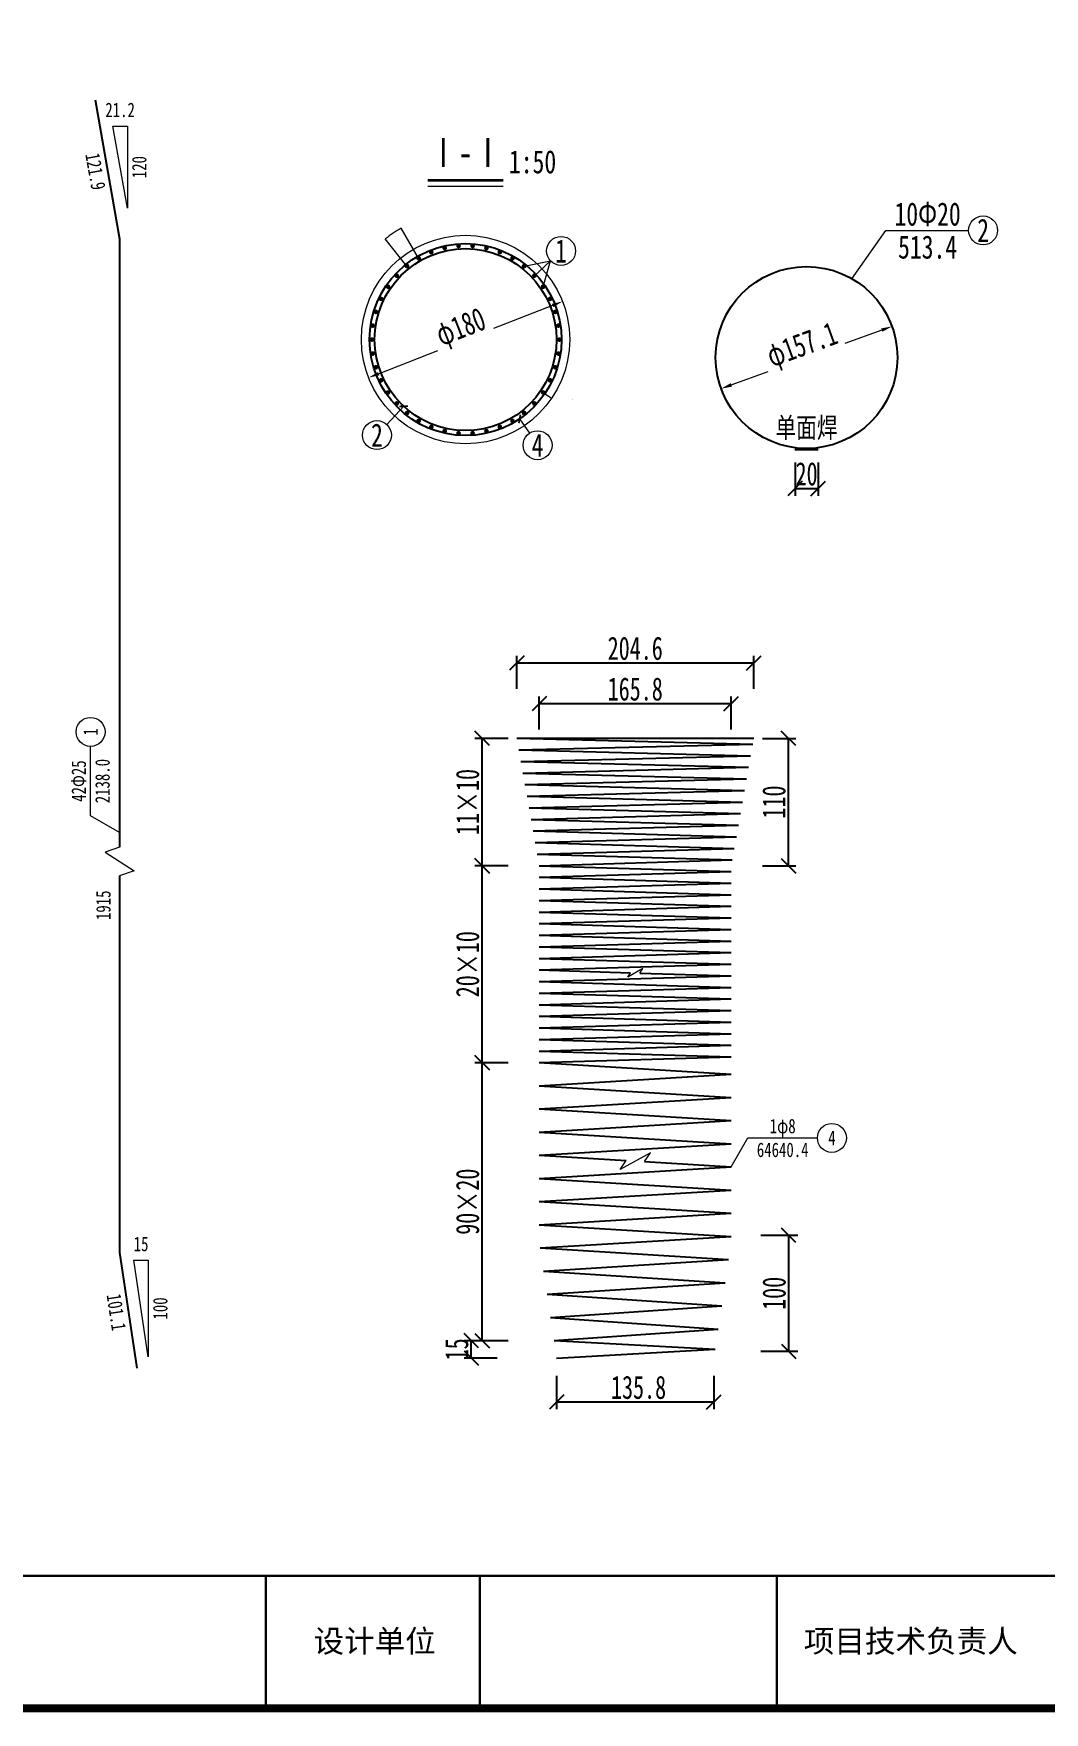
# Model space of a CAD drawing. Header units: millimetres. Extents: x -87831 to -32330, y -3617 to 16913.
# Drawn here: x -48484 to -41500, y -1960 to 9634 of the extents above; entities that cross this region are included whole.
import ezdxf
from ezdxf.enums import TextEntityAlignment as Align

# ---------------------------------------------------------------- set-up
doc = ezdxf.new("R2010")
doc.units = ezdxf.units.MM
doc.header["$LTSCALE"] = 4
doc.layers.add('zx', color=2, linetype='Continuous', plot=False)
for name, color, linetype, lineweight in [('外框_TK', 7, 'Continuous', 15), ('工作线', 1, 'Continuous', 35), ('文字', 3, 'Continuous', 15), ('构造', 4, 'Continuous', 20), ('标注', 255, 'Continuous', 15)]:
    doc.layers.add(name, color=color, linetype=linetype, lineweight=lineweight)
doc.layers.add('钢筋', color=1, linetype='Continuous')
doc.styles.get("Standard").update_dxf_attribs({"font": 'SimSun.ttf', "width": 0.8, "height": 35})
doc.styles.add('宋体', font='NSimSun.ttf', dxfattribs={"width": 0.7})
doc.styles.add('标注', font='NSimSun.ttf', dxfattribs={"width": 0.7, "height": 160})
doc.dimstyles.new('DimDiamStyle502', dxfattribs={"dimtxt": 125, "dimasz": 75, "dimexe": 50, "dimexo": 50, "dimgap": 31.25, "dimtad": 1, "dimdec": 1, "dimlfac": 0.1, "dimdsep": 46, "dimtxsty": '标注', "dimsah": 1, "dimcen": 0, "dimclrd": 256, "dimclre": 256, "dimclrt": 256, "dimadec": 1, "dimazin": 2, "dimtfac": 1, "dimtdec": 4, "dimtofl": 0, "dimtmove": 2, "dimatfit": 3, "dimfxl": 1, "dimtolj": 1, "dimtzin": 0, "dimlwd": -1, "dimlwe": -1, "dimarcsym": 0})
doc.dimstyles.new('DimStyle50', dxfattribs={"dimscale": 0.02, "dimtxt": 175, "dimasz": 80, "dimexe": 50, "dimexo": 50, "dimgap": 31.25, "dimtad": 1, "dimdec": 1, "dimlfac": 5, "dimdsep": 46, "dimtxsty": '标注', "dimcen": 0, "dimclrd": 256, "dimclre": 256, "dimclrt": 256, "dimadec": 1, "dimazin": 2, "dimtfac": 1, "dimtdec": 1, "dimtmove": 2, "dimatfit": 3, "dimfxl": 1, "dimtolj": 1, "dimtzin": 0, "dimlwd": -1, "dimlwe": -1, "dimarcsym": 0})
doc.dimstyles.new('ISO-25', dxfattribs={"dimtxt": 35, "dimasz": 20, "dimexe": 20, "dimexo": 20, "dimgap": 10, "dimtad": 1, "dimdec": 3, "dimtxsty": 'Standard', "dimblk": 'OBLIQUE', "dimcen": 2.5, "dimadec": 0, "dimazin": 0, "dimtfac": 1, "dimtdec": 3, "dimtmove": 0, "dimatfit": 3, "dimfxl": 1, "dimarcsym": 0})

# ---------------------------------------------------------------- blocks, each defined once
blk = doc.blocks.new('_Oblique')
at = {"color": 0, "linetype": 'ByBlock', "lineweight": -2}
blk.add_line((-0.5, -0.5), (0.5, 0.5), dxfattribs=at)
blk = doc.blocks.new('*D148')
at = {"layer": 'Defpoints', "color": 0}
for p in [(-43223, 6769), (-43063, 6769), (-43063, 6493)]:
    blk.add_point(p, dxfattribs=at)
at = {"layer": 'zx', "color": 0, "lineweight": -2}
for p, q in [((-43223, 6673), (-43223, 6443)), ((-43063, 6673), (-43063, 6443)), ((-43223, 6493), (-43063, 6493))]:
    blk.add_line(p, q, dxfattribs=at)
at = {"layer": 'zx', "color": 0, "lineweight": -2, "xscale": 100, "yscale": 100, "zscale": 100, "rotation": 180}
blk.add_blockref('_Oblique', (-43223, 6493), dxfattribs=at)
at = {"layer": 'zx', "color": 0, "lineweight": -2, "xscale": 100, "yscale": 100, "zscale": 100}
blk.add_blockref('_Oblique', (-43063, 6493), dxfattribs=at)
at = {"layer": 'zx', "color": 0, "insert": (-43143, 6593), "char_height": 160, "attachment_point": 5, "style": '标注'}
blk.add_mtext('20', dxfattribs=at)
blk = doc.blocks.new('*D149')
at = {"layer": 'Defpoints', "color": 0}
for p in [(-42553, 7612), (-43734, 7182)]:
    blk.add_point(p, dxfattribs=at)
at = {"layer": '外框_TK'}
for p, q in [((-42624, 7586), (-42878, 7494)), ((-43663, 7208), (-43409, 7300))]:
    blk.add_line(p, q, dxfattribs=at)
for points in [[(-42628, 7598), (-42619, 7575), (-42553, 7612)], [(-43667, 7220), (-43659, 7196), (-43734, 7182)]]:
    blk.add_solid(points, dxfattribs=at)
at = {"layer": '外框_TK', "insert": (-43169, 7468), "char_height": 160, "attachment_point": 5, "rotation": 20, "style": '宋体'}
blk.add_mtext('\\A1;φ157.1', dxfattribs=at)
blk = doc.blocks.new('*D151')
at = {"layer": 'Defpoints', "color": 0}
for p in [(-45460, 607), (-45145, 607), (-45145, 487)]:
    blk.add_point(p, dxfattribs=at)
at = {"layer": '标注', "color": 0, "lineweight": -2}
for p, q in [((-45280, 607), (-45510, 607)), ((-45460, 487), (-45460, 607)), ((-45280, 487), (-45510, 487))]:
    blk.add_line(p, q, dxfattribs=at)
at = {"layer": '标注', "color": 0, "lineweight": -2, "xscale": 100, "yscale": 100, "zscale": 100}
for p, rotation in [((-45460, 607), 90), ((-45460, 487), 270)]:
    blk.add_blockref('_Oblique', p, dxfattribs=dict(at, rotation=rotation))
at = {"layer": '标注', "color": 0, "insert": (-45560, 547), "char_height": 160, "attachment_point": 5, "rotation": 90, "style": '标注'}
blk.add_mtext('15', dxfattribs=at)
blk = doc.blocks.new('*D152')
at = {"layer": 'Defpoints', "color": 0}
for p in [(-45385, 2527), (-45145, 2527), (-45145, 607)]:
    blk.add_point(p, dxfattribs=at)
at = {"layer": '标注', "color": 0, "lineweight": -2}
for p, q in [((-45205, 2527), (-45435, 2527)), ((-45385, 607), (-45385, 2527)), ((-45205, 607), (-45435, 607))]:
    blk.add_line(p, q, dxfattribs=at)
at = {"layer": '标注', "color": 0, "lineweight": -2, "xscale": 100, "yscale": 100, "zscale": 100}
for p, rotation in [((-45385, 2527), 90), ((-45385, 607), 270)]:
    blk.add_blockref('_Oblique', p, dxfattribs=dict(at, rotation=rotation))
at = {"layer": '标注', "color": 0, "insert": (-45485, 1567), "char_height": 160, "attachment_point": 5, "rotation": 90, "style": '标注'}
blk.add_mtext('90×20', dxfattribs=at)
blk = doc.blocks.new('*D153')
at = {"layer": 'Defpoints', "color": 0}
for p in [(-45385, 3887), (-45145, 3887), (-45145, 2527)]:
    blk.add_point(p, dxfattribs=at)
at = {"layer": '标注', "color": 0, "lineweight": -2}
for p, q in [((-45205, 3887), (-45435, 3887)), ((-45385, 2527), (-45385, 3887)), ((-45205, 2527), (-45435, 2527))]:
    blk.add_line(p, q, dxfattribs=at)
at = {"layer": '标注', "color": 0, "lineweight": -2, "xscale": 100, "yscale": 100, "zscale": 100}
for p, rotation in [((-45385, 3887), 90), ((-45385, 2527), 270)]:
    blk.add_blockref('_Oblique', p, dxfattribs=dict(at, rotation=rotation))
at = {"layer": '标注', "color": 0, "insert": (-45485, 3207), "char_height": 160, "attachment_point": 5, "rotation": 90, "style": '标注'}
blk.add_mtext('20×10', dxfattribs=at)
blk = doc.blocks.new('*D154')
at = {"layer": 'Defpoints', "color": 0}
for p in [(-45385, 4767), (-45145, 4767), (-45145, 3887)]:
    blk.add_point(p, dxfattribs=at)
at = {"layer": '标注', "color": 0, "lineweight": -2}
for p, q in [((-45205, 4767), (-45435, 4767)), ((-45385, 3887), (-45385, 4767)), ((-45205, 3887), (-45435, 3887))]:
    blk.add_line(p, q, dxfattribs=at)
at = {"layer": '标注', "color": 0, "lineweight": -2, "xscale": 100, "yscale": 100, "zscale": 100}
for p, rotation in [((-45385, 4767), 90), ((-45385, 3887), 270)]:
    blk.add_blockref('_Oblique', p, dxfattribs=dict(at, rotation=rotation))
at = {"layer": '标注', "color": 0, "insert": (-45485, 4327), "char_height": 160, "attachment_point": 5, "rotation": 90, "style": '标注'}
blk.add_mtext('11×10', dxfattribs=at)
blk = doc.blocks.new('*D155')
at = {"layer": 'Defpoints', "color": 0}
for p in [(-43508, 4767), (-43268, 4767), (-43508, 3887)]:
    blk.add_point(p, dxfattribs=at)
at = {"layer": '标注', "color": 0, "lineweight": -2}
for p, q in [((-43448, 4767), (-43218, 4767)), ((-43268, 3887), (-43268, 4767)), ((-43448, 3887), (-43218, 3887))]:
    blk.add_line(p, q, dxfattribs=at)
at = {"layer": '标注', "color": 0, "lineweight": -2, "xscale": 100, "yscale": 100, "zscale": 100}
for p, rotation in [((-43268, 4767), 90), ((-43268, 3887), 270)]:
    blk.add_blockref('_Oblique', p, dxfattribs=dict(at, rotation=rotation))
at = {"layer": '标注', "color": 0, "insert": (-43368, 4327), "char_height": 160, "attachment_point": 5, "rotation": 90, "style": '标注'}
blk.add_mtext('110', dxfattribs=at)
blk = doc.blocks.new('*D156')
at = {"layer": 'Defpoints', "color": 0}
for p in [(-43664, 5007), (-44990, 4767), (-43664, 4767)]:
    blk.add_point(p, dxfattribs=at)
at = {"layer": '标注', "color": 0, "lineweight": -2}
for p, q in [((-44990, 4827), (-44990, 5057)), ((-44990, 5007), (-43664, 5007)), ((-43664, 4827), (-43664, 5057))]:
    blk.add_line(p, q, dxfattribs=at)
at = {"layer": '标注', "color": 0, "lineweight": -2, "xscale": 100, "yscale": 100, "zscale": 100, "rotation": 180}
blk.add_blockref('_Oblique', (-44990, 5007), dxfattribs=at)
at = {"layer": '标注', "color": 0, "lineweight": -2, "xscale": 100, "yscale": 100, "zscale": 100}
blk.add_blockref('_Oblique', (-43664, 5007), dxfattribs=at)
at = {"layer": '标注', "color": 0, "insert": (-44327, 5107), "char_height": 160, "attachment_point": 5, "style": '标注'}
blk.add_mtext('165.8', dxfattribs=at)
blk = doc.blocks.new('*D157')
at = {"layer": 'Defpoints', "color": 0}
for p in [(-43508, 5288), (-45145, 4767), (-43508, 4767)]:
    blk.add_point(p, dxfattribs=at)
at = {"layer": '标注', "color": 0, "lineweight": -2}
for p, q in [((-45145, 5108), (-45145, 5338)), ((-43508, 5108), (-43508, 5338)), ((-45145, 5288), (-43508, 5288))]:
    blk.add_line(p, q, dxfattribs=at)
at = {"layer": '标注', "color": 0, "lineweight": -2, "xscale": 100, "yscale": 100, "zscale": 100, "rotation": 180}
blk.add_blockref('_Oblique', (-45145, 5288), dxfattribs=at)
at = {"layer": '标注', "color": 0, "lineweight": -2, "xscale": 100, "yscale": 100, "zscale": 100}
blk.add_blockref('_Oblique', (-43508, 5288), dxfattribs=at)
at = {"layer": '标注', "color": 0, "insert": (-44327, 5388), "char_height": 160, "attachment_point": 5, "style": '标注'}
blk.add_mtext('204.6', dxfattribs=at)
blk = doc.blocks.new('*D158')
at = {"layer": 'Defpoints', "color": 0}
for p in [(-44829, 7784), (-46170, 7258)]:
    blk.add_point(p, dxfattribs=at)
at = {"layer": '外框_TK'}
for p, q in [((-44899, 7757), (-45307, 7597)), ((-46100, 7285), (-45692, 7445))]:
    blk.add_line(p, q, dxfattribs=at)
for points in [[(-44903, 7768), (-44894, 7745), (-44829, 7784)], [(-46104, 7297), (-46095, 7274), (-46170, 7258)]]:
    blk.add_solid(points, dxfattribs=at)
at = {"layer": '外框_TK', "insert": (-45527, 7591), "char_height": 160, "attachment_point": 5, "rotation": 21.4286, "style": '宋体'}
blk.add_mtext('\\A1;φ180', dxfattribs=at)
blk = doc.blocks.new('*D159')
at = {"layer": 'Defpoints', "color": 0}
for p in [(-45981, 8268), (-45904, 8028), (-45824, 8083), (-45499, 7521)]:
    blk.add_point(p, dxfattribs=at)
at = {"layer": '外框_TK'}
for p, q in [((-45824, 8084), (-45944, 8291)), ((-45904, 8029), (-46054, 8217))]:
    blk.add_line(p, q, dxfattribs=at)
blk.add_arc((-45499, 7521), 889, 120.1032, 128.4683, dxfattribs=at)
for points in [[(-45945, 8290), (-45945, 8290), (-45944, 8291)], [(-46052, 8217), (-46052, 8217), (-46053, 8216)]]:
    blk.add_solid(points, dxfattribs=at)
at = {"layer": '外框_TK', "insert": (-46001, 8257), "char_height": 3.5, "attachment_point": 5, "rotation": 34.2857, "style": '宋体'}
blk.add_mtext('\\A1;12.1', dxfattribs=at)
blk = doc.blocks.new('*D160')
at = {"layer": 'Defpoints', "color": 0}
for p in [(-44963, 7156), (-44904, 7115), (-44904, 7115)]:
    blk.add_point(p, dxfattribs=at)
at = {"layer": '外框_TK'}
blk.add_line((-44962, 7155), (-44906, 7116), dxfattribs=at)
for points in [[(-44962, 7155), (-44962, 7155), (-44963, 7156)], [(-44906, 7117), (-44906, 7116), (-44904, 7115)]]:
    blk.add_solid(points, dxfattribs=at)
at = {"layer": '外框_TK', "insert": (-44759, 7107), "char_height": 3.5, "attachment_point": 5, "rotation": 325.7143, "style": '宋体'}
blk.add_mtext('\\A1;净7.5', dxfattribs=at)
blk = doc.blocks.new('*D181')
at = {"layer": 'Defpoints', "color": 0}
for p in [(-43460, 1335), (-43460, 534), (-43267, 534)]:
    blk.add_point(p, dxfattribs=at)
at = {"layer": '标注', "color": 0, "lineweight": -2}
for p, q in [((-43440, 1335), (-43217, 1335)), ((-43267, 1335), (-43267, 534)), ((-43440, 534), (-43217, 534))]:
    blk.add_line(p, q, dxfattribs=at)
at = {"layer": '标注', "color": 0, "lineweight": -2, "xscale": 100, "yscale": 100, "zscale": 100}
for p, rotation in [((-43267, 1335), 90), ((-43267, 534), 270)]:
    blk.add_blockref('_Oblique', p, dxfattribs=dict(at, rotation=rotation))
at = {"layer": '标注', "color": 0, "insert": (-43367, 934), "char_height": 160, "attachment_point": 5, "rotation": 90, "style": '标注'}
blk.add_mtext('100', dxfattribs=at)
blk = doc.blocks.new('*D180')
at = {"layer": 'Defpoints', "color": 0}
for p in [(-44870, 510), (-43784, 510), (-43784, 184)]:
    blk.add_point(p, dxfattribs=at)
at = {"layer": '标注', "color": 0, "lineweight": -2}
for p, q in [((-44870, 364), (-44870, 134)), ((-43784, 364), (-43784, 134)), ((-44870, 184), (-43784, 184))]:
    blk.add_line(p, q, dxfattribs=at)
at = {"layer": '标注', "color": 0, "lineweight": -2, "xscale": 100, "yscale": 100, "zscale": 100, "rotation": 180}
blk.add_blockref('_Oblique', (-44870, 184), dxfattribs=at)
at = {"layer": '标注', "color": 0, "lineweight": -2, "xscale": 100, "yscale": 100, "zscale": 100}
blk.add_blockref('_Oblique', (-43784, 184), dxfattribs=at)
at = {"layer": '标注', "color": 0, "insert": (-44304, 284), "char_height": 160, "attachment_point": 5, "style": '标注'}
blk.add_mtext('135.8', dxfattribs=at)

msp = doc.modelspace()

# ---------------------------------------------------------------- linework, layer by layer
at = {"color": 7, "const_width": 55.757}
msp.add_lwpolyline([(-34179.848, 11014.754), (-34179.848, -1932.376), (-54804.308, -1932.376), (-54804.308, 11014.754)], close=True, dxfattribs=at)
at = {"color": 7, "ltscale": 2, "const_width": 15.488}
for points in [[(-54804.308, -1016.308), (-34179.848, -1016.308)], [(-46879.501, -1016.308), (-46879.501, -1925.46)], [(-45401.123, -1016.308), (-45401.123, -1925.46)], [(-43348.156, -1016.308), (-43348.156, -1925.46)]]:
    msp.add_lwpolyline(points, dxfattribs=at)
at = {"layer": 'zx'}
for p, q in [((-43459.693, 1335.193), (-43459.693, 1335.193)), ((-43459.693, 1335.193), (-43203.015, 1335.193)), ((-43459.693, 533.703), (-43203.015, 533.703))]:
    msp.add_line(p, q, dxfattribs=at)
at = {"layer": '工作线', "color": 7}
msp.add_line((-45758.966, 8621.027), (-45239.68, 8621.027), dxfattribs=at)
at = {"layer": '文字', "color": 7}
msp.add_line((-45758.966, 8581.027), (-45239.68, 8581.027), dxfattribs=at)
at = {"layer": '构造', "color": 7}
msp.add_circle((-45499.323, 7521.027), 720, dxfattribs=at)
at = {"layer": '标注', "color": 7}
for p, q in [((-47836.274, 8428.394), (-47936.274, 8995.523)), ((-47936.274, 8995.523), (-47836.274, 8995.523)), ((-47836.274, 8995.523), (-47836.274, 8428.394)), ((-42829.279, 7941.165), (-42596.377, 8275.267)), ((-42596.377, 8275.267), (-42023.5, 8275.267)), ((-45094.903, 8028.154), (-44912.882, 8065.165)), ((-45023.837, 7962.214), (-44912.882, 8065.165)), ((-44963.392, 7886.419), (-44912.882, 8065.165)), ((-45926.608, 7060.524), (-46043.462, 6934.586)), ((-45125.729, 6973.066), (-45058.131, 6873.917)), ((-46043.462, 6934.586), (-46043.462, 6934.586)), ((-45058.131, 6873.917), (-45058.131, 6873.917)), ((-48090.269, 4231.8), (-48090.269, 4711.8)), ((-47890.269, 4116.33), (-48090.269, 4231.8)), ((-43663.649, 1807.368), (-43548.179, 2007.368)), ((-43548.179, 2007.368), (-43068.179, 2007.368)), ((-47691.265, 496.347), (-47791.265, 1163.014)), ((-47791.265, 1163.014), (-47691.265, 1163.014)), ((-47691.265, 1163.014), (-47691.265, 496.347))]:
    msp.add_line(p, q, dxfattribs=at)
at = {"layer": '标注', "color": 7, "const_width": 12, "flags": 128}
for points in [[(-45896.629, 7061.646), (-45956.587, 7059.402)], [(-45120.152, 7002.543), (-45131.307, 6943.589)]]:
    msp.add_lwpolyline(points, dxfattribs=at)
at = {"layer": '标注', "color": 7, "flags": 128}
for points in [[(-47890.269, 4016.33), (-47890.269, 4016.33), (-47990.269, 3979.933), (-47790.269, 3852.727), (-47890.269, 3816.33), (-47890.269, 3816.33)], [(-44294.864, 3146.404), (-44294.864, 3146.404), (-44275.432, 3177.832), (-44378.266, 3116.904), (-44358.835, 3148.333), (-44358.835, 3148.333)], [(-44262.965, 1843.515), (-44262.965, 1843.515), (-44222.229, 1905.175), (-44431.47, 1789.562), (-44390.733, 1851.221), (-44390.733, 1851.221)]]:
    msp.add_lwpolyline(points, dxfattribs=at)
at = {"layer": '标注', "color": 7}
for centre in [(-41923.5, 8275.267), (-44839.577, 8133.183), (-46111.479, 6861.28), (-45001.799, 6791.293), (-48090.269, 4811.8), (-42968.179, 2007.368)]:
    msp.add_circle(centre, 100, dxfattribs=at)
at = {"layer": '钢筋', "color": 7}
for p, q in [((-48059.543, 9176.33), (-47890.269, 8216.33)), ((-47890.269, 8216.33), (-47890.269, 8056.33)), ((-47890.269, 8056.33), (-47890.269, 6616.33)), ((-43223.379, 6760.928), (-43063.379, 6760.928)), ((-47890.269, 6616.33), (-47890.269, 4016.33)), ((-45145.217, 4767.368), (-43515.535, 4727.368)), ((-45145.217, 4767.368), (-43508.482, 4767.368)), ((-45131.111, 4687.368), (-43515.535, 4727.368)), ((-45131.111, 4687.368), (-43529.641, 4647.368)), ((-45117.005, 4607.368), (-43529.641, 4647.368)), ((-45117.005, 4607.368), (-43543.747, 4567.368)), ((-45102.899, 4527.368), (-43543.747, 4567.368)), ((-45102.899, 4527.368), (-43557.853, 4487.368)), ((-45088.792, 4447.368), (-43557.853, 4487.368)), ((-45088.792, 4447.368), (-43571.959, 4407.368)), ((-45074.686, 4367.368), (-43571.959, 4407.368)), ((-45074.686, 4367.368), (-43586.065, 4327.368)), ((-45060.58, 4287.368), (-43586.065, 4327.368)), ((-45060.58, 4287.368), (-43600.172, 4247.368)), ((-45046.474, 4207.368), (-43600.172, 4247.368)), ((-45046.474, 4207.368), (-43614.278, 4167.368)), ((-45032.368, 4127.368), (-43614.278, 4167.368)), ((-45032.368, 4127.368), (-43628.384, 4087.368)), ((-45018.262, 4047.368), (-43628.384, 4087.368)), ((-45018.262, 4047.368), (-43642.49, 4007.368)), ((-45004.155, 3967.368), (-43642.49, 4007.368)), ((-45004.155, 3967.368), (-43656.596, 3927.368)), ((-44990.049, 3887.368), (-43656.596, 3927.368)), ((-44990.049, 3887.368), (-43663.649, 3847.368)), ((-44990.049, 3807.368), (-43663.649, 3847.368)), ((-47890.269, 3816.33), (-47890.269, 1216.33)), ((-44990.049, 3807.368), (-43663.649, 3767.368)), ((-44990.049, 3727.368), (-43663.649, 3767.368)), ((-44990.049, 3727.368), (-43663.649, 3687.368)), ((-44990.049, 3647.368), (-43663.649, 3687.368)), ((-44990.049, 3647.368), (-43663.649, 3607.368)), ((-44990.049, 3567.368), (-43663.649, 3607.368)), ((-44990.049, 3567.368), (-43663.649, 3527.368)), ((-44990.049, 3487.368), (-43663.649, 3527.368)), ((-44990.049, 3487.368), (-43663.649, 3447.368)), ((-44990.049, 3407.368), (-43663.649, 3447.368)), ((-44990.049, 3407.368), (-43663.649, 3367.368)), ((-44990.049, 3327.368), (-43663.649, 3367.368)), ((-44990.049, 3327.368), (-43663.649, 3287.368)), ((-44990.049, 3247.368), (-43663.649, 3287.368)), ((-44990.049, 3247.368), (-43663.649, 3207.368)), ((-44990.049, 3167.368), (-43663.649, 3207.368)), ((-44990.049, 3167.368), (-44358.835, 3148.333)), ((-44294.864, 3146.404), (-43663.649, 3127.368)), ((-44990.049, 3087.368), (-43663.649, 3127.368)), ((-44990.049, 3087.368), (-43663.649, 3047.368)), ((-44990.049, 3007.368), (-43663.649, 3047.368)), ((-44990.049, 3007.368), (-43663.649, 2967.368)), ((-44990.049, 2927.368), (-43663.649, 2967.368)), ((-44990.049, 2927.368), (-43663.649, 2887.368)), ((-44990.049, 2847.368), (-43663.649, 2887.368)), ((-44990.049, 2847.368), (-43663.649, 2807.368)), ((-44990.049, 2767.368), (-43663.649, 2807.368)), ((-44990.049, 2767.368), (-43663.649, 2727.368)), ((-44990.049, 2687.368), (-43663.649, 2727.368)), ((-44990.049, 2687.368), (-43663.649, 2647.368)), ((-44990.049, 2607.368), (-43663.649, 2647.368)), ((-44990.049, 2607.368), (-43663.649, 2567.368)), ((-44990.049, 2527.368), (-43663.649, 2567.368)), ((-44990.049, 2527.368), (-43663.649, 2447.368)), ((-44990.049, 2367.368), (-43663.649, 2447.368)), ((-44990.049, 2367.368), (-43663.649, 2287.368)), ((-44990.049, 2207.368), (-43663.649, 2287.368)), ((-44990.049, 2207.368), (-43663.649, 2127.368)), ((-44990.049, 2047.368), (-43663.649, 2127.368)), ((-44990.049, 2047.368), (-43663.649, 1967.368)), ((-44990.049, 1887.368), (-43663.649, 1967.368)), ((-44990.049, 1887.368), (-44390.733, 1851.221)), ((-44990.049, 1727.368), (-43663.649, 1807.368)), ((-44262.965, 1843.515), (-43663.649, 1807.368)), ((-44990.049, 1727.368), (-43663.649, 1647.368)), ((-44990.049, 1567.368), (-43663.649, 1647.368)), ((-44990.049, 1567.368), (-43663.649, 1487.368)), ((-44990.049, 1407.368), (-43663.649, 1487.368)), ((-44990.049, 1407.368), (-43663.649, 1327.368)), ((-44984.049, 1247.368), (-43663.649, 1327.368)), ((-47890.269, 1216.33), (-47770.269, 416.33)), ((-44984.049, 1247.368), (-43681.649, 1167.368)), ((-44960.049, 1087.368), (-43681.649, 1167.368)), ((-44960.049, 1087.368), (-43705.649, 1007.368)), ((-44936.049, 927.368), (-43705.649, 1007.368)), ((-44936.049, 927.368), (-43729.649, 847.368)), ((-44912.049, 767.368), (-43729.649, 847.368)), ((-44912.049, 767.368), (-43753.649, 687.368)), ((-44888.049, 607.368), (-43753.649, 687.368)), ((-44888.049, 607.368), (-43774.649, 547.368)), ((-44870.049, 487.368), (-43774.649, 547.368))]:
    msp.add_line(p, q, dxfattribs=at)
at = {"layer": '钢筋', "color": 7, "const_width": 16, "flags": 128}
for points in [[(-45744.298, 8124.829, 1), (-45728.298, 8124.829, 1)], [(-45651.659, 8153.404, 1), (-45635.659, 8153.404, 1)], [(-45555.796, 8167.853, 1), (-45539.796, 8167.853, 1)], [(-45458.85, 8167.853, 1), (-45442.85, 8167.853, 1)], [(-45362.987, 8153.404, 1), (-45346.987, 8153.404, 1)], [(-45270.349, 8124.829, 1), (-45254.349, 8124.829, 1)], [(-45911.744, 8028.154, 1), (-45895.744, 8028.154, 1)], [(-45831.643, 8082.766, 1), (-45815.643, 8082.766, 1)], [(-45183.003, 8082.766, 1), (-45167.003, 8082.766, 1)], [(-45102.903, 8028.154, 1), (-45086.903, 8028.154, 1)], [(-46043.255, 7886.419, 1), (-46027.255, 7886.419, 1)], [(-45982.81, 7962.214, 1), (-45966.81, 7962.214, 1)], [(-45031.837, 7962.214, 1), (-45015.837, 7962.214, 1)], [(-44971.392, 7886.419, 1), (-44955.392, 7886.419, 1)], [(-46091.728, 7802.461, 1), (-46075.728, 7802.461, 1)], [(-44922.919, 7802.461, 1), (-44906.919, 7802.461, 1)], [(-46127.146, 7712.217, 1), (-46111.146, 7712.217, 1)], [(-44887.501, 7712.217, 1), (-44871.501, 7712.217, 1)], [(-46155.963, 7521.027, 1), (-46139.963, 7521.027, 1)], [(-46148.719, 7617.702, 1), (-46132.719, 7617.702, 1)], [(-44865.928, 7617.702, 1), (-44849.928, 7617.702, 1)], [(-44858.683, 7521.027, 1), (-44842.683, 7521.027, 1)], [(-46148.719, 7424.352, 1), (-46132.719, 7424.352, 1)], [(-44865.928, 7424.352, 1), (-44849.928, 7424.352, 1)], [(-46127.146, 7329.837, 1), (-46111.146, 7329.837, 1)], [(-44887.501, 7329.837, 1), (-44871.501, 7329.837, 1)], [(-46091.728, 7239.593, 1), (-46075.728, 7239.593, 1)], [(-44922.919, 7239.593, 1), (-44906.919, 7239.593, 1)], [(-46043.255, 7155.635, 1), (-46027.255, 7155.635, 1)], [(-45982.81, 7079.84, 1), (-45966.81, 7079.84, 1)], [(-45031.837, 7079.84, 1), (-45015.837, 7079.84, 1)], [(-44971.392, 7155.635, 1), (-44955.392, 7155.635, 1)], [(-45911.744, 7013.9, 1), (-45895.744, 7013.9, 1)], [(-45831.643, 6959.288, 1), (-45815.643, 6959.288, 1)], [(-45183.003, 6959.288, 1), (-45167.003, 6959.288, 1)], [(-45102.903, 7013.9, 1), (-45086.903, 7013.9, 1)], [(-45744.298, 6917.225, 1), (-45728.298, 6917.225, 1)], [(-45651.659, 6888.65, 1), (-45635.659, 6888.65, 1)], [(-45555.796, 6874.201, 1), (-45539.796, 6874.201, 1)], [(-45458.85, 6874.201, 1), (-45442.85, 6874.201, 1)], [(-45362.987, 6888.65, 1), (-45346.987, 6888.65, 1)], [(-45270.349, 6917.225, 1), (-45254.349, 6917.225, 1)]]:
    msp.add_lwpolyline(points, format="xyb", close=True, dxfattribs=at)
at = {"layer": '钢筋', "color": 7}
for centre, radius in [((-45499.323, 7521.027), 663.2), ((-45499.323, 7521.027), 628.2), ((-43143.379, 7397.128), 628.2)]:
    msp.add_circle(centre, radius, dxfattribs=at)

# ---------------------------------------------------------------- texts
at = {"color": 7}
for s, p in [('设计单位', (-46549.878, -1545.225)), ('项目技术负责人', (-43162.481, -1545.225))]:
    msp.add_text(s, height=154.88, dxfattribs=at).set_placement(p)
at = {"layer": '文字', "color": 7, "style": '宋体', "width": 0.75}
for s, height, p in [('Ⅰ-Ⅰ', 200, (-45499.323, 8653.027)), ('单面焊', 140, (-43143.379, 6800.928))]:
    msp.add_text(s, height=height, dxfattribs=at).set_placement(p, align=Align.BOTTOM_CENTER)
msp.add_text('1:50', height=160, dxfattribs=at).set_placement((-45199.68, 8621.027), align=Align.BOTTOM_LEFT)
at = {"layer": '标注', "color": 7, "style": '宋体', "width": 0.75}
for s, p in [('21.2', (-47886.274, 9027.523)), ('15', (-47741.265, 1195.014))]:
    msp.add_text(s, height=100, dxfattribs=at).set_placement(p, align=Align.BOTTOM_CENTER)
for s, rotation, p in [('121.9', 280, (-48006.42, 8690.773)), ('120', 90, (-47804.274, 8711.959)), ('101.1', 278.530766, (-47861.915, 811.583)), ('100', 90, (-47659.265, 829.681))]:
    msp.add_text(s, height=100, rotation=rotation, dxfattribs=at).set_placement(p, align=Align.TOP_CENTER)
for s, height, p in [('10Φ20', 160, (-42306.843, 8388.202)), ('2', 160, (-41923.5, 8275.267)), ('513.4', 160, (-42306.843, 8160.27)), ('1', 160, (-44839.577, 8133.183)), ('2', 160, (-46111.479, 6861.28)), ('4', 160, (-45001.799, 6791.293)), ('1φ8', 100, (-43308.179, 2089.368)), ('64640.4', 100, (-43308.179, 1925.368)), ('4', 100, (-42968.179, 2007.368))]:
    msp.add_text(s, height=height, dxfattribs=at).set_placement(p, align=Align.MIDDLE_CENTER)
for s, p in [('1', (-48090.269, 4811.8)), ('42Φ25', (-48172.269, 4471.8)), ('2138.0', (-48008.269, 4471.8))]:
    msp.add_text(s, height=100, rotation=90, dxfattribs=at).set_placement(p, align=Align.MIDDLE_CENTER)
msp.add_text('1915', height=100, rotation=90, dxfattribs=at).set_placement((-47922.269, 3716.33), align=Align.BOTTOM_RIGHT)

# ---------------------------------------------------------------- dimensions: what is measured, and where the dimension line sits
at = {"layer": 'zx', "color": 7}
dim = msp.add_linear_dim(base=(-43063.379, 6493.453), p1=(-43223.379, 6768.928), p2=(-43063.379, 6768.928), text='20', dimstyle='ISO-25', override={"dimtxt": 160, "dimasz": 100, "dimexe": 50, "dimexo": 20, "dimgap": 20, "dimdec": 1, "dimdsep": 46, "dimtxsty": '标注', "dimtdec": 1, "dimfxl": 180, "dimfxlon": 1}, dxfattribs=at)
dim.commit()
dim.dimension.update_dxf_attribs({"geometry": '*D148', "text_midpoint": (-43143.379, 6493.453), "dimtype": 160})
at = {"layer": '外框_TK', "color": 7}
dim = msp.add_angular_dim_3p(base=(-45981.452, 8267.508), center=(-45499.323, 7521.027), p1=(-45823.643, 8082.766), p2=(-45903.744, 8028.154), text='12.1', dimstyle='DimStyle50', override={"dimtxsty": '宋体'}, dxfattribs=at)
dim.commit()
dim.dimension.update_dxf_attribs({"geometry": '*D159', "text_midpoint": (-46001.25, 8257.218)})
for p1, p2, text, picture, middle in [((-46169.552, 7257.982), (-44829.094, 7784.073), 'φ180', '*D158', (-45526.724, 7590.843)), ((-42553.064, 7611.985), (-43733.694, 7182.271), 'φ157.1', '*D149', (-43169.031, 7467.605))]:
    dim = msp.add_diameter_dim_2p(p1=p1, p2=p2, text=text, dimstyle='DimDiamStyle502', override={"dimtxt": 160, "dimtxsty": '宋体'}, dxfattribs=at)
    dim.commit()
    dim.dimension.update_dxf_attribs({"geometry": picture, "text_midpoint": middle, "dimtype": 163})
dim = msp.add_linear_dim(base=(-44904.431, 7115.437), p1=(-44963.392, 7155.635), p2=(-44904.431, 7115.437), angle=325.7142859, text='净7.5', dimstyle='DimStyle50', override={"dimtxsty": '宋体'}, dxfattribs=at)
dim.commit()
dim.dimension.update_dxf_attribs({"geometry": '*D160', "text_midpoint": (-44759.345, 7107.292), "dimtype": 161})
at = {"layer": '标注', "color": 3}
for base, p1, p2, text, picture, middle in [((-43508.482, 5288.095), (-45145.217, 4767.368), (-43508.482, 4767.368), '204.6', '*D157', (-44326.849, 5388.095)), ((-43663.649, 5007.368), (-44990.049, 4767.368), (-43663.649, 4767.368), '165.8', '*D156', (-44326.849, 5107.368))]:
    dim = msp.add_linear_dim(base=base, p1=p1, p2=p2, text=text, dimstyle='ISO-25', override={"dimtxt": 160, "dimasz": 100, "dimexe": 50, "dimexo": 20, "dimgap": 20, "dimdec": 1, "dimdsep": 46, "dimtxsty": '标注', "dimtdec": 1, "dimfxl": 180, "dimfxlon": 1}, dxfattribs=at)
    dim.commit()
    dim.dimension.update_dxf_attribs({"geometry": picture, "text_midpoint": middle})
for base, p1, p2, text, picture, middle in [((-45385.217, 4767.368), (-45145.217, 3887.368), (-45145.217, 4767.368), '11×10', '*D154', (-45485.217, 4327.368)), ((-43268.482, 4767.368), (-43508.482, 3887.368), (-43508.482, 4767.368), '110', '*D155', (-43368.482, 4327.368)), ((-45385.217, 3887.368), (-45145.217, 2527.368), (-45145.217, 3887.368), '20×10', '*D153', (-45485.217, 3207.368)), ((-45385.217, 2527.368), (-45145.217, 607.368), (-45145.217, 2527.368), '90×20', '*D152', (-45485.217, 1567.368)), ((-43267.185, 533.703), (-43459.693, 1335.193), (-43459.693, 533.703), '100', '*D181', (-43367.185, 934.448))]:
    dim = msp.add_linear_dim(base=base, p1=p1, p2=p2, angle=90, text=text, dimstyle='ISO-25', override={"dimtxt": 160, "dimasz": 100, "dimexe": 50, "dimexo": 20, "dimgap": 20, "dimdec": 1, "dimdsep": 46, "dimtxsty": '标注', "dimtdec": 1, "dimfxl": 180, "dimfxlon": 1}, dxfattribs=at)
    dim.commit()
    dim.dimension.update_dxf_attribs({"geometry": picture, "text_midpoint": middle})
dim = msp.add_linear_dim(base=(-45460.218, 607.368), p1=(-45145.217, 487.368), p2=(-45145.217, 607.368), angle=90, text='15', dimstyle='ISO-25', override={"dimtxt": 160, "dimasz": 100, "dimexe": 50, "dimexo": 20, "dimgap": 20, "dimdec": 1, "dimdsep": 46, "dimtxsty": '标注', "dimtdec": 1, "dimfxl": 180, "dimfxlon": 1}, dxfattribs=at)
dim.commit()
dim.dimension.update_dxf_attribs({"geometry": '*D151', "text_midpoint": (-45460.218, 547.368), "dimtype": 160})
dim = msp.add_linear_dim(base=(-43783.649, 184.087), p1=(-44870.049, 510.055), p2=(-43783.649, 510.055), text='135.8', dimstyle='ISO-25', override={"dimtxt": 160, "dimasz": 100, "dimexe": 50, "dimexo": 20, "dimgap": 20, "dimdec": 1, "dimdsep": 46, "dimtxsty": '标注', "dimtdec": 1, "dimfxl": 180, "dimfxlon": 1}, dxfattribs=at)
dim.commit()
dim.dimension.update_dxf_attribs({"geometry": '*D180', "text_midpoint": (-44303.517, 184.087), "dimtype": 160})

doc.saveas('drawing.dxf')
